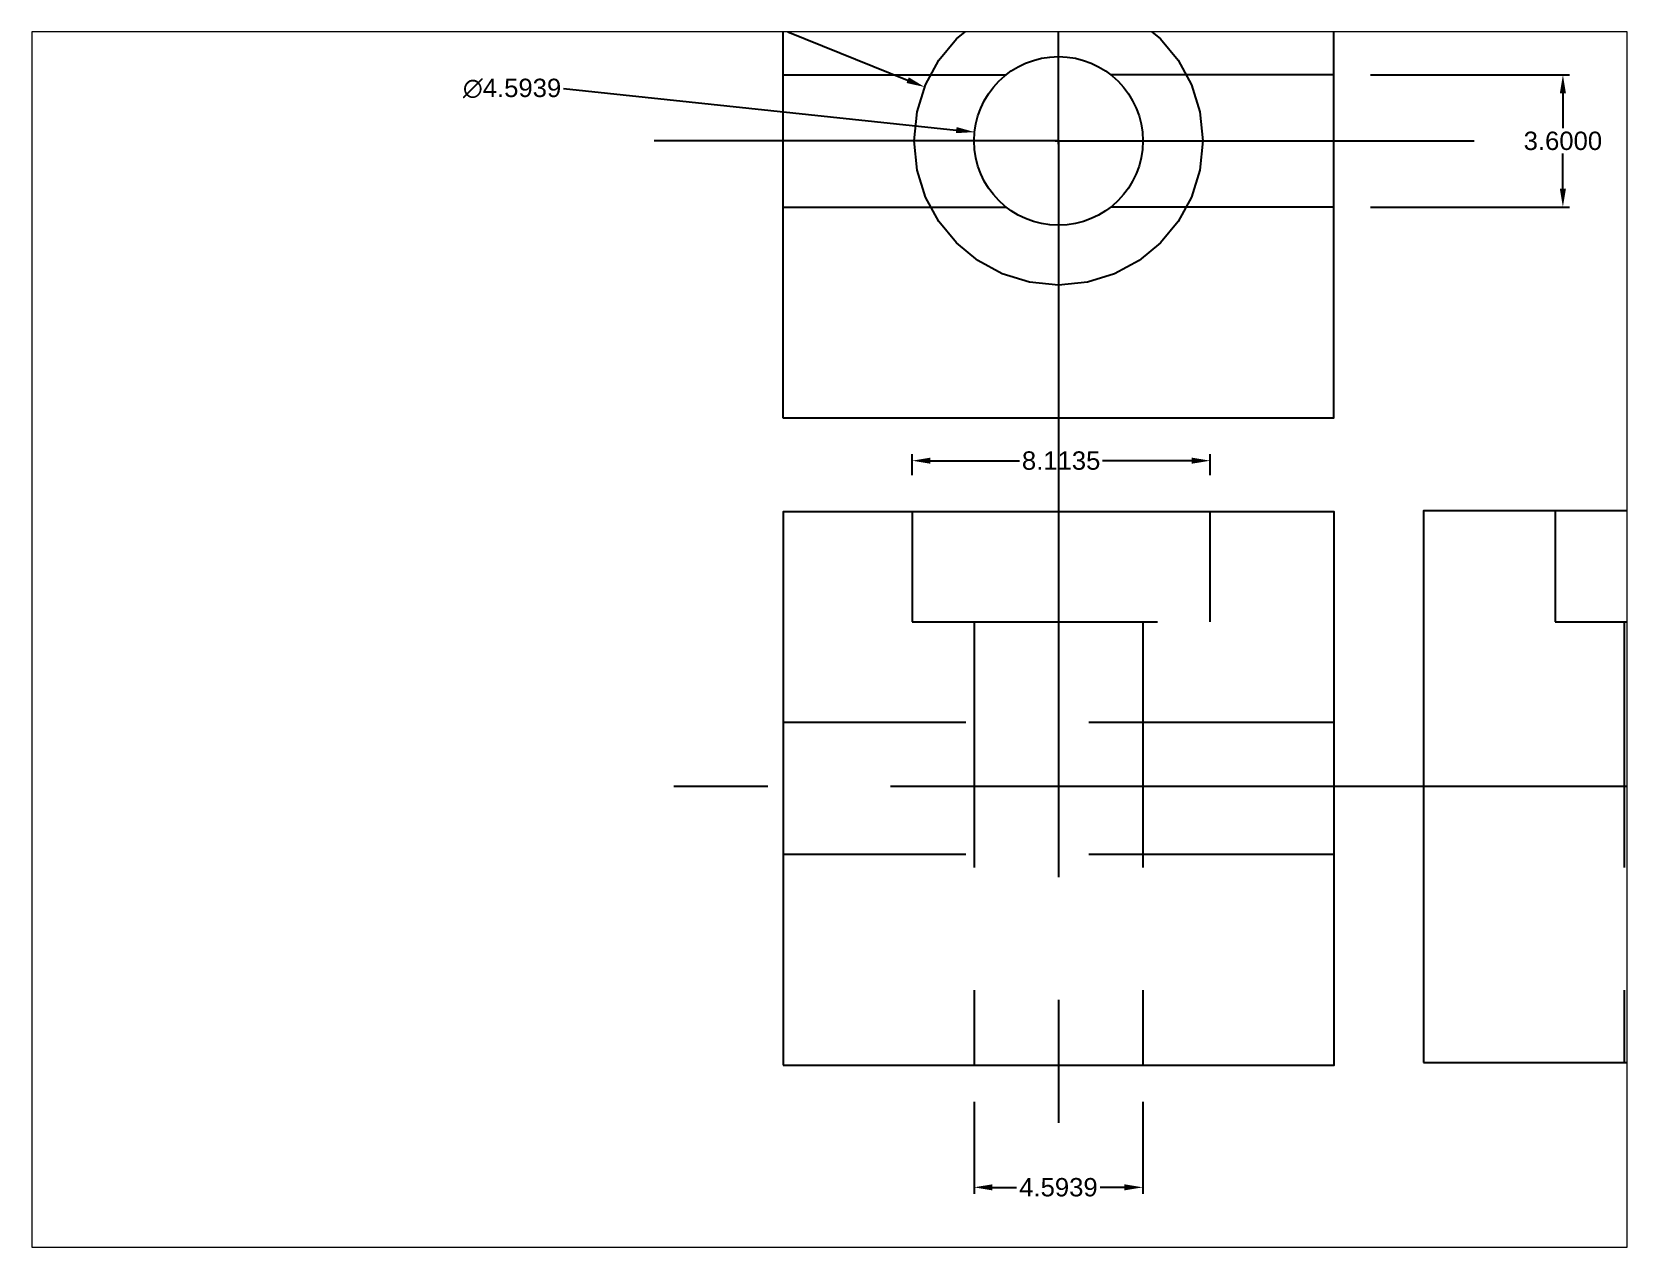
# Paper-space layout 'Layout1' of a CAD drawing. Header units: inches. Extents: x 1.05 to 9.45, y 0.8 to 7.2.
# The model-space entities are those that its viewports show. They can reach past a viewport. Long polylines and large blocks are cut down to what shows.
import ezdxf

# ---------------------------------------------------------------- set-up
doc = ezdxf.new("R2010")
doc.units = ezdxf.units.IN
doc.header["$MEASUREMENT"] = 0
doc.linetypes.add('CENTER2', pattern=[1.125, 0.75, -0.125, 0.125, -0.125])
doc.linetypes.add('HIDDEN', pattern=[0.375, 0.25, -0.125])
for name, color, linetype in [('Center', 1, 'CENTER2'), ('Dimensions', 50, 'Continuous'), ('Hidden', 130, 'HIDDEN')]:
    doc.layers.add(name, color=color, linetype=linetype)
doc.styles.get("Standard").update_dxf_attribs({"font": 'arial.ttf'})
doc.dimstyles.get("Standard").update_dxf_attribs({"dimtxt": 0.5, "dimasz": 0.5, "dimexe": 0.18, "dimexo": 1, "dimgap": 0.09, "dimtad": 0, "dimtih": 1, "dimtoh": 1, "dimdec": 4, "dimzin": 0, "dimdsep": 46, "dimtxsty": 'Standard', "dimcen": 0.09, "dimadec": 0, "dimazin": 0, "dimtfac": 1, "dimtdec": 4, "dimtofl": 0, "dimtmove": 0, "dimatfit": 3, "dimfxl": 1, "dimtolj": 1, "dimtzin": 0, "dimarcsym": 0})

# ---------------------------------------------------------------- blocks, each defined once
blk = doc.blocks.new('*D4')
at = {"layer": 'Defpoints', "color": 0, "transparency": 16777216}
for p in [(18.803, 31.305), (26.088, 28.368)]:
    blk.add_point(p, dxfattribs=at)
at = {"layer": 'Dimensions', "color": 0, "lineweight": -2, "transparency": 16777216}
for p, q in [((9.488, 34.858), (9.988, 34.858)), ((9.988, 34.858), (18.339, 31.492)), ((22.355, 29.836), (22.535, 29.836)), ((22.445, 29.746), (22.445, 29.926))]:
    blk.add_line(p, q, dxfattribs=at)
at = {"layer": 'Dimensions', "color": 0, "transparency": 16777216}
blk.add_solid([(18.37, 31.569), (18.308, 31.414), (18.803, 31.305)], dxfattribs=at)
at = {"layer": 'Dimensions', "color": 0, "transparency": 16777216, "insert": (8.086, 34.858), "char_height": 0.5, "attachment_point": 5}
blk.add_mtext('\\A1;∅7.8545', dxfattribs=at)
blk = doc.blocks.new('*D5')
at = {"layer": 'Defpoints', "color": 0, "transparency": 16777216}
for p in [(20.161, 30.078), (24.729, 29.594)]:
    blk.add_point(p, dxfattribs=at)
at = {"layer": 'Dimensions', "color": 0, "lineweight": -2, "transparency": 16777216}
for p, q in [((8.968, 31.265), (19.664, 30.131)), ((22.355, 29.836), (22.535, 29.836)), ((22.445, 29.746), (22.445, 29.926))]:
    blk.add_line(p, q, dxfattribs=at)
at = {"layer": 'Dimensions', "color": 0, "transparency": 16777216}
blk.add_solid([(19.673, 30.214), (19.655, 30.048), (20.161, 30.078)], dxfattribs=at)
at = {"layer": 'Dimensions', "color": 0, "transparency": 16777216, "insert": (7.568, 31.265), "char_height": 0.5, "attachment_point": 5}
blk.add_mtext('\\A1;∅4.5939', dxfattribs=at)
blk = doc.blocks.new('*D7')
at = {"layer": 'Defpoints', "color": 0, "transparency": 16777216}
for p in [(29.945, 31.636), (29.945, 28.036), (36.18, 28.036)]:
    blk.add_point(p, dxfattribs=at)
at = {"layer": 'Dimensions', "color": 0, "lineweight": -2, "transparency": 16777216}
for p, q in [((30.945, 31.636), (36.36, 31.636)), ((36.18, 31.136), (36.18, 30.182)), ((36.18, 28.536), (36.18, 29.491)), ((30.945, 28.036), (36.36, 28.036))]:
    blk.add_line(p, q, dxfattribs=at)
at = {"layer": 'Dimensions', "color": 0, "transparency": 16777216}
for points in [[(36.097, 31.136), (36.263, 31.136), (36.18, 31.636)], [(36.097, 28.536), (36.263, 28.536), (36.18, 28.036)]]:
    blk.add_solid(points, dxfattribs=at)
at = {"layer": 'Dimensions', "color": 0, "transparency": 16777216, "insert": (36.18, 29.836), "char_height": 0.5, "attachment_point": 5}
blk.add_mtext('\\A1;3.6000', dxfattribs=at)
blk = doc.blocks.new('*D8')
at = {"layer": 'Defpoints', "color": 0, "transparency": 16777216}
for p in [(26.574, 21.129), (18.461, 19.739), (26.574, 19.739)]:
    blk.add_point(p, dxfattribs=at)
at = {"layer": 'Dimensions', "color": 0, "lineweight": -2, "transparency": 16777216}
for p, q in [((18.461, 20.739), (18.461, 21.309)), ((26.574, 20.739), (26.574, 21.309)), ((18.961, 21.129), (21.388, 21.129)), ((26.074, 21.129), (23.648, 21.129))]:
    blk.add_line(p, q, dxfattribs=at)
at = {"layer": 'Dimensions', "color": 0, "transparency": 16777216}
for points in [[(18.961, 21.212), (18.961, 21.046), (18.461, 21.129)], [(26.074, 21.212), (26.074, 21.046), (26.574, 21.129)]]:
    blk.add_solid(points, dxfattribs=at)
at = {"layer": 'Dimensions', "color": 0, "transparency": 16777216, "insert": (22.518, 21.129), "char_height": 0.5, "attachment_point": 5}
blk.add_mtext('\\A1;8.1135', dxfattribs=at)
blk = doc.blocks.new('*D9')
at = {"layer": 'Defpoints', "color": 0, "transparency": 16777216}
for p in [(20.148, 4.668), (24.742, 4.668), (24.742, 1.341)]:
    blk.add_point(p, dxfattribs=at)
at = {"layer": 'Dimensions', "color": 0, "lineweight": -2, "transparency": 16777216}
for p, q in [((20.148, 3.668), (20.148, 1.161)), ((24.742, 3.668), (24.742, 1.161)), ((20.648, 1.341), (21.307, 1.341)), ((24.242, 1.341), (23.584, 1.341))]:
    blk.add_line(p, q, dxfattribs=at)
at = {"layer": 'Dimensions', "color": 0, "transparency": 16777216}
for points in [[(20.648, 1.424), (20.648, 1.258), (20.148, 1.341)], [(24.242, 1.424), (24.242, 1.258), (24.742, 1.341)]]:
    blk.add_solid(points, dxfattribs=at)
at = {"layer": 'Dimensions', "color": 0, "transparency": 16777216, "insert": (22.445, 1.341), "char_height": 0.5, "attachment_point": 5}
blk.add_mtext('\\A1;4.5939', dxfattribs=at)

msp = doc.modelspace()

# ---------------------------------------------------------------- linework, layer by layer
for points in [[(14.94513, 22.29241), (29.94513, 22.29241), (29.94513, 37.38032), (14.94513, 37.38032)], [(14.95314, 4.66787), (29.95314, 4.66787), (29.95314, 19.73912), (14.95314, 19.73912)], [(32.38361, 4.74245), (47.38361, 4.74245), (47.38361, 19.76724), (32.38361, 19.76724)]]:
    msp.add_lwpolyline(points, close=True)
for radius in [3.92723, 2.29696]:
    msp.add_circle((22.44513, 29.83636), radius)
at = {"layer": 'Center'}
for p, q in [((22.44513, 29.83636), (22.44513, 39.74085)), ((22.44513, 29.83636), (11.43983, 29.83636)), ((22.44513, 29.83636), (33.76603, 29.83636)), ((22.44513, 29.83636), (22.44513, 3.00892)), ((39.88361, 12.25484), (11.97651, 12.25484))]:
    msp.add_line(p, q, dxfattribs=at)
at = {"layer": 'Hidden'}
for p, q in [((14.94513, 31.63636), (21.01824, 31.63636)), ((29.94513, 31.63636), (23.87202, 31.63636)), ((14.94513, 28.03636), (21.01824, 28.03636)), ((29.94513, 28.03636), (23.87202, 28.03636)), ((18.46092, 19.73912), (18.46092, 16.73648)), ((26.5744, 16.73648), (26.5744, 19.73912)), ((35.96643, 19.76724), (35.96643, 16.73648)), ((18.46092, 16.73648), (26.5744, 16.73648)), ((20.14817, 16.73648), (20.14817, 4.66787)), ((24.74208, 16.73648), (24.74208, 4.66787)), ((35.96643, 16.73648), (43.90942, 16.73648)), ((37.84485, 16.73648), (37.84485, 4.74245)), ((29.95314, 14.0035), (14.95314, 14.0035)), ((29.95314, 10.4035), (14.95314, 10.4035))]:
    msp.add_line(p, q, dxfattribs=at)
msp.add_circle((39.88361, 12.25484), 1.8, dxfattribs=at)

# ---------------------------------------------------------------- dimensions: what is measured, and where the dimension line sits
at = {"layer": 'Dimensions'}
for p1, p2, picture, middle in [((26.08759, 28.36815), (18.80267, 31.30458), '*D4', (8.08636, 34.85758)), ((24.72929, 29.5943), (20.16096, 30.07843), '*D5', (8.96832, 31.26459))]:
    dim = msp.add_diameter_dim_2p(p1=p1, p2=p2, dimstyle='Standard', dxfattribs=at)
    dim.commit()
    dim.dimension.update_dxf_attribs({"geometry": picture, "text_midpoint": middle, "dimtype": 163})
dim = msp.add_linear_dim(base=(36.18014, 28.03636), p1=(29.94513, 31.63636), p2=(29.94513, 28.03636), angle=90, dimstyle='Standard', dxfattribs=at)
dim.commit()
dim.dimension.update_dxf_attribs({"geometry": '*D7', "text_midpoint": (36.18014, 29.83636)})
for base, p1, p2, picture, middle in [((26.5744, 21.12914), (18.46092, 19.73912), (26.5744, 19.73912), '*D8', (22.51766, 21.12914)), ((24.74208, 1.34088), (20.14817, 4.66787), (24.74208, 4.66787), '*D9', (22.44513, 1.34088))]:
    dim = msp.add_linear_dim(base=base, p1=p1, p2=p2, dimstyle='Standard', dxfattribs=at)
    dim.commit()
    dim.dimension.update_dxf_attribs({"geometry": picture, "text_midpoint": middle})

psp = doc.layouts.get("Layout1")

# ---------------------------------------------------------------- viewports
at = {"layer": 'Hidden'}
psp.add_viewport(center=(5.25, 4), size=(8.4, 6.4), view_center_point=(16.21136, 16.25966), view_height=33.0920945, dxfattribs=at)

doc.saveas('drawing.dxf')
